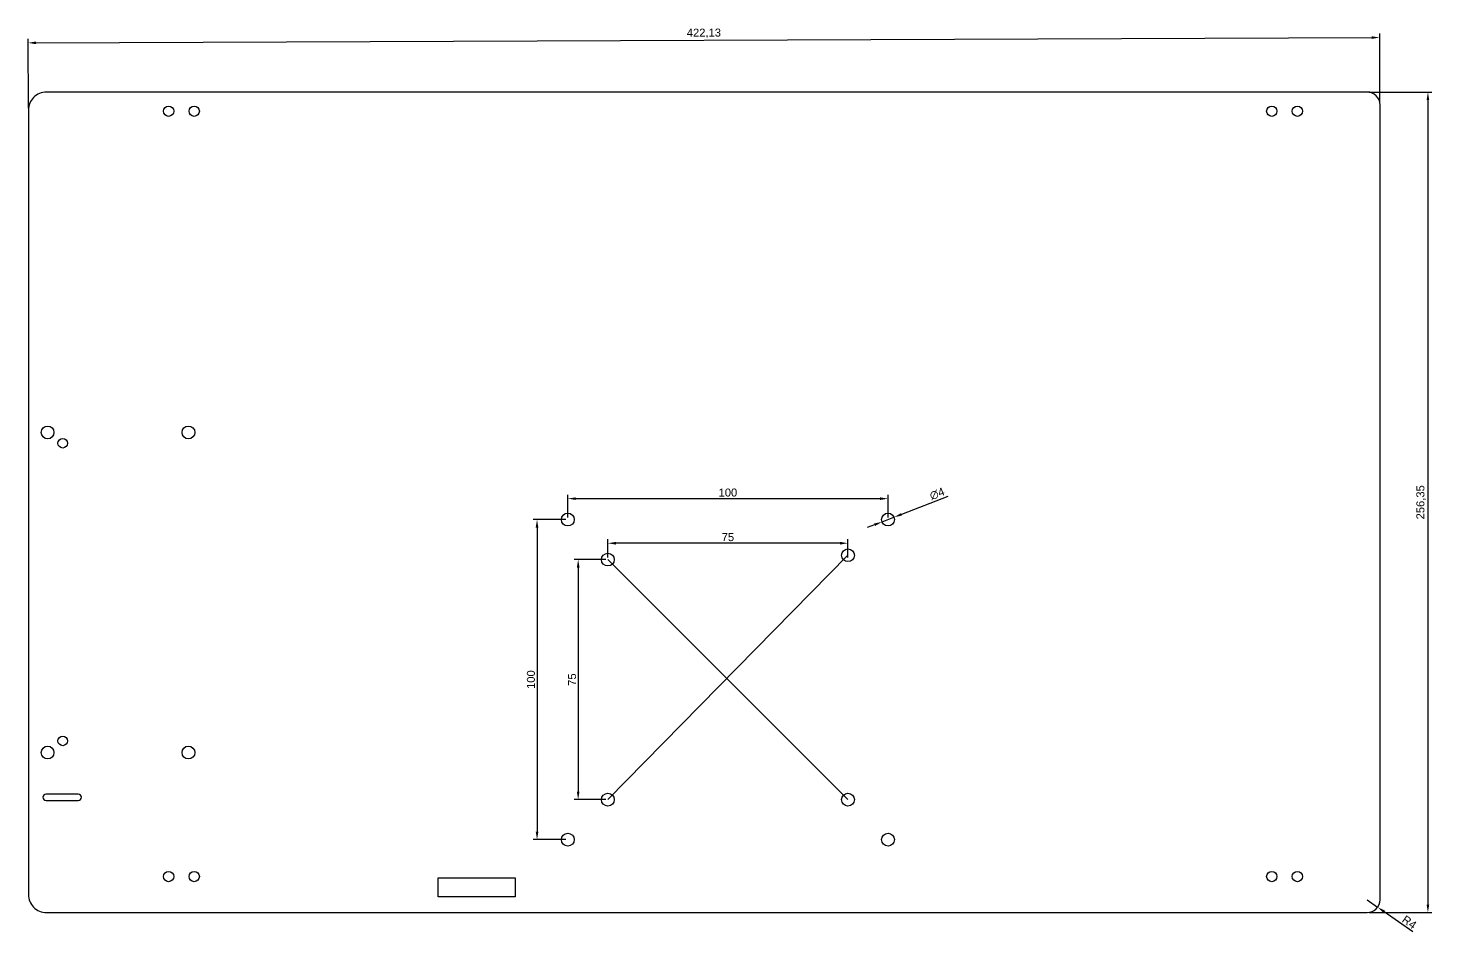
# Model space of a CAD drawing. Header units: millimetres. Extents: x -1635 to 5442, y -1125 to 1353.
# Drawn here: x 5003.2 to 5441.7, y 969.6 to 1252 of the extents above; entities that cross this region are included whole.
import ezdxf

# ---------------------------------------------------------------- set-up
doc = ezdxf.new("R2010")
doc.units = ezdxf.units.MM
doc.styles.get("Standard").update_dxf_attribs({"font": 'arial.ttf'})
doc.dimstyles.new('ISO-25', dxfattribs={"dimtxt": 2.5, "dimasz": 2.5, "dimexe": 1.25, "dimexo": 0.625, "dimtad": 1, "dimtxsty": 'Standard', "dimcen": 2.5, "dimadec": 0, "dimazin": 0, "dimtfac": 1, "dimtmove": 0, "dimatfit": 3, "dimfxl": 1, "dimarcsym": 0})

# ---------------------------------------------------------------- blocks, each defined once
blk = doc.blocks.new('*D28')
at = {"color": 0, "lineweight": -2, "transparency": 16777216}
for p, q in [((5184.31, 1086.59), (5184.31, 1092.32)), ((5259.31, 1086.59), (5259.31, 1092.32)), ((5256.81, 1091.07), (5186.81, 1091.07))]:
    blk.add_line(p, q, dxfattribs=at)
at = {"color": 0, "transparency": 16777216}
for points in [[(5186.81, 1091.48), (5186.81, 1090.65), (5184.31, 1091.07)], [(5256.81, 1091.48), (5256.81, 1090.65), (5259.31, 1091.07)]]:
    blk.add_solid(points, dxfattribs=at)
at = {"layer": 'Defpoints', "color": 0, "transparency": 16777216}
for p in [(5184.31, 1091.07), (5184.31, 1085.96), (5259.31, 1085.96)]:
    blk.add_point(p, dxfattribs=at)
at = {"color": 0, "transparency": 16777216, "insert": (5221.81, 1092.96), "char_height": 2.5, "attachment_point": 5}
blk.add_mtext('75', dxfattribs=at)
blk = doc.blocks.new('*D31')
at = {"color": 0, "lineweight": -2, "transparency": 16777216}
for p, q in [((5171.19, 1098.46), (5160.95, 1098.46)), ((5162.2, 1095.96), (5162.2, 1000.96)), ((5171.19, 998.46), (5160.95, 998.46))]:
    blk.add_line(p, q, dxfattribs=at)
at = {"color": 0, "transparency": 16777216}
for points in [[(5161.78, 1095.96), (5162.62, 1095.96), (5162.2, 1098.46)], [(5161.78, 1000.96), (5162.62, 1000.96), (5162.2, 998.46)]]:
    blk.add_solid(points, dxfattribs=at)
at = {"layer": 'Defpoints', "color": 0, "transparency": 16777216}
for p in [(5171.81, 1098.46), (5162.2, 998.46), (5171.81, 998.46)]:
    blk.add_point(p, dxfattribs=at)
at = {"color": 0, "transparency": 16777216, "insert": (5160.3, 1048.46), "char_height": 2.5, "attachment_point": 5, "rotation": 90}
blk.add_mtext('100', dxfattribs=at)
blk = doc.blocks.new('*D32')
at = {"color": 0, "lineweight": -2, "transparency": 16777216}
for p, q in [((5183.69, 1085.96), (5173.8, 1085.96)), ((5175.05, 1083.46), (5175.05, 1013.46)), ((5183.69, 1010.96), (5173.8, 1010.96))]:
    blk.add_line(p, q, dxfattribs=at)
at = {"color": 0, "transparency": 16777216}
for points in [[(5174.63, 1083.46), (5175.47, 1083.46), (5175.05, 1085.96)], [(5174.63, 1013.46), (5175.47, 1013.46), (5175.05, 1010.96)]]:
    blk.add_solid(points, dxfattribs=at)
at = {"layer": 'Defpoints', "color": 0, "transparency": 16777216}
for p in [(5184.31, 1085.96), (5175.05, 1010.96), (5184.31, 1010.96)]:
    blk.add_point(p, dxfattribs=at)
at = {"color": 0, "transparency": 16777216, "insert": (5173.15, 1048.46), "char_height": 2.5, "attachment_point": 5, "rotation": 90}
blk.add_mtext('75', dxfattribs=at)
blk = doc.blocks.new('*D33')
at = {"color": 0, "lineweight": -2, "transparency": 16777216}
for p, q in [((5290.48, 1105.68), (5276.01, 1100.09)), ((5267.62, 1096.84), (5265.29, 1095.94)), ((5269.95, 1097.74), (5273.68, 1099.18))]:
    blk.add_line(p, q, dxfattribs=at)
at = {"color": 0, "transparency": 16777216}
for points in [[(5275.86, 1100.47), (5276.16, 1099.7), (5273.68, 1099.18)], [(5267.47, 1097.23), (5267.77, 1096.45), (5269.95, 1097.74)]]:
    blk.add_solid(points, dxfattribs=at)
at = {"layer": 'Defpoints', "color": 0, "transparency": 16777216}
for p in [(5269.95, 1097.74), (5273.68, 1099.18)]:
    blk.add_point(p, dxfattribs=at)
at = {"color": 0, "transparency": 16777216, "insert": (5287.15, 1106.51), "char_height": 2.5, "attachment_point": 5, "rotation": 21.1579}
blk.add_mtext('∅4', dxfattribs=at)
blk = doc.blocks.new('*D34')
at = {"color": 0, "lineweight": -2, "transparency": 16777216}
for p, q in [((5171.81, 1099.09), (5171.81, 1106.24)), ((5269.31, 1104.99), (5174.31, 1104.99)), ((5271.81, 1099.09), (5271.81, 1106.24))]:
    blk.add_line(p, q, dxfattribs=at)
at = {"color": 0, "transparency": 16777216}
for points in [[(5174.31, 1105.41), (5174.31, 1104.58), (5171.81, 1104.99)], [(5269.31, 1105.41), (5269.31, 1104.58), (5271.81, 1104.99)]]:
    blk.add_solid(points, dxfattribs=at)
at = {"layer": 'Defpoints', "color": 0, "transparency": 16777216}
for p in [(5171.81, 1104.99), (5171.81, 1098.46), (5271.81, 1098.46)]:
    blk.add_point(p, dxfattribs=at)
at = {"color": 0, "transparency": 16777216, "insert": (5221.81, 1106.89), "char_height": 2.5, "attachment_point": 5}
blk.add_mtext('100', dxfattribs=at)
blk = doc.blocks.new('*D29')
at = {"color": 0, "lineweight": -2, "transparency": 16777216}
for p, q in [((5290.48, 1105.68), (5276.01, 1100.09)), ((5267.62, 1096.84), (5265.29, 1095.94)), ((5269.95, 1097.74), (5273.68, 1099.18))]:
    blk.add_line(p, q, dxfattribs=at)
at = {"color": 0, "transparency": 16777216}
for points in [[(5275.86, 1100.47), (5276.16, 1099.7), (5273.68, 1099.18)], [(5267.47, 1097.23), (5267.77, 1096.45), (5269.95, 1097.74)]]:
    blk.add_solid(points, dxfattribs=at)
at = {"layer": 'Defpoints', "color": 0, "transparency": 16777216}
for p in [(5269.95, 1097.74), (5273.68, 1099.18)]:
    blk.add_point(p, dxfattribs=at)
at = {"color": 0, "transparency": 16777216, "insert": (5287.15, 1106.51), "char_height": 2.5, "attachment_point": 5, "rotation": 21.1579}
blk.add_mtext('∅4', dxfattribs=at)
blk = doc.blocks.new('*D30')
at = {"color": 0, "lineweight": -2, "transparency": 16777216}
for p, q in [((5421.47, 979.68), (5424.73, 977.37)), ((5435.7, 969.63), (5426.78, 975.93))]:
    blk.add_line(p, q, dxfattribs=at)
at = {"color": 0, "transparency": 16777216}
blk.add_solid([(5427.02, 976.27), (5426.54, 975.59), (5424.73, 977.37)], dxfattribs=at)
at = {"layer": 'Defpoints', "color": 0, "transparency": 16777216}
for p in [(5421.47, 979.68), (5424.73, 977.37)]:
    blk.add_point(p, dxfattribs=at)
at = {"color": 0, "transparency": 16777216, "insert": (5434.63, 972.68), "char_height": 2.5, "attachment_point": 5, "rotation": 324.7656}
blk.add_mtext('R4', dxfattribs=at)
blk = doc.blocks.new('*D35')
at = {"color": 0, "lineweight": -2, "transparency": 16777216}
for p, q in [((5425.46, 1228.65), (5425.38, 1250.31)), ((5003.33, 1227), (5003.25, 1248.65)), ((5005.75, 1247.41), (5422.88, 1249.05))]:
    blk.add_line(p, q, dxfattribs=at)
at = {"color": 0, "transparency": 16777216}
for points in [[(5005.75, 1247.83), (5005.76, 1246.99), (5003.25, 1247.4)], [(5422.88, 1249.47), (5422.89, 1248.63), (5425.38, 1249.06)]]:
    blk.add_solid(points, dxfattribs=at)
at = {"layer": 'Defpoints', "color": 0, "transparency": 16777216}
for p in [(5425.38, 1249.06), (5425.47, 1228.03), (5003.34, 1226.37)]:
    blk.add_point(p, dxfattribs=at)
at = {"color": 0, "transparency": 16777216, "insert": (5214.31, 1250.36), "char_height": 2.5, "attachment_point": 5, "rotation": 0.2249}
blk.add_mtext('422,13', dxfattribs=at)
blk = doc.blocks.new('*D36')
at = {"color": 0, "lineweight": -2, "transparency": 16777216}
for p, q in [((5422.09, 1232.03), (5441.68, 1232.03)), ((5440.43, 1229.53), (5440.43, 978.18)), ((5422.09, 975.68), (5441.68, 975.68))]:
    blk.add_line(p, q, dxfattribs=at)
at = {"color": 0, "transparency": 16777216}
for points in [[(5440.01, 1229.53), (5440.84, 1229.53), (5440.43, 1232.03)], [(5440.01, 978.18), (5440.84, 978.18), (5440.43, 975.68)]]:
    blk.add_solid(points, dxfattribs=at)
at = {"layer": 'Defpoints', "color": 0, "transparency": 16777216}
for p in [(5421.47, 1232.03), (5421.47, 975.68), (5440.43, 975.68)]:
    blk.add_point(p, dxfattribs=at)
at = {"color": 0, "transparency": 16777216, "insert": (5438.3, 1103.85), "char_height": 2.5, "attachment_point": 5, "rotation": 90}
blk.add_mtext('256,35', dxfattribs=at)

msp = doc.modelspace()

# ---------------------------------------------------------------- linework, layer by layer
for p, q in [((5259.313, 1087.316), (5184.313, 1010.962)), ((5184.313, 1085.962), (5259.313, 1010.962))]:
    msp.add_line(p, q)
for points in [[(5421.467, 975.678, 0.4142136), (5425.467, 979.678), (5425.467, 1228.028, 0.4142136), (5421.467, 1232.028), (5391.652, 1232.028), (5047.152, 1232.028), (5008.994, 1232.028, 0.4142136), (5003.337, 1226.371), (5003.337, 981.335, 0.4142136), (5008.994, 975.678)], [(5018.895, 1010.688, 1), (5018.895, 1012.688), (5008.895, 1012.688, 1), (5008.895, 1010.688)]]:
    msp.add_lwpolyline(points, format="xyb", close=True)
msp.add_lwpolyline([(5155.352, 986.578), (5155.352, 980.578), (5131.352, 980.578), (5131.352, 986.578)], close=True)
for centre, radius in [((5047.152, 1226.028), 1.6), ((5055.152, 1226.028), 1.6), ((5391.652, 1226.028), 1.6), ((5399.652, 1226.028), 1.6), ((5009.337, 1125.677), 2), ((5053.337, 1125.677), 2), ((5014.078, 1122.318), 1.5), ((5171.813, 1098.462), 2), ((5271.813, 1098.462), 2), ((5184.313, 1085.962), 2), ((5259.313, 1087.316), 2), ((5014.078, 1029.318), 1.5), ((5009.337, 1025.677), 2), ((5053.337, 1025.677), 2), ((5184.313, 1010.962), 2), ((5259.313, 1010.962), 2), ((5171.813, 998.462), 2), ((5271.813, 998.462), 2), ((5047.152, 986.928), 1.6), ((5055.152, 986.928), 1.6), ((5391.652, 986.928), 1.6), ((5399.652, 986.928), 1.6)]:
    msp.add_circle(centre, radius)

# ---------------------------------------------------------------- dimensions: what is measured, and where the dimension line sits
dim = msp.add_aligned_dim(p1=(5003.337, 1226.371), p2=(5425.467, 1228.028), distance=21.031, dimstyle='ISO-25')
dim.commit()
dim.dimension.update_dxf_attribs({"geometry": '*D35', "text_midpoint": (5214.311, 1250.358)})
for base, p1, p2, picture, middle in [((5440.427, 975.678), (5421.467, 1232.028), (5421.467, 975.678), '*D36', (5438.3, 1103.853)), ((5162.201, 998.462), (5171.813, 1098.462), (5171.813, 998.462), '*D31', (5160.299, 1048.462)), ((5175.051, 1010.962), (5184.313, 1085.962), (5184.313, 1010.962), '*D32', (5173.155, 1048.462))]:
    dim = msp.add_linear_dim(base=base, p1=p1, p2=p2, angle=90, dimstyle='ISO-25')
    dim.commit()
    dim.dimension.update_dxf_attribs({"geometry": picture, "text_midpoint": middle})
for base, p1, p2, picture, middle in [((5171.813, 1104.992), (5271.813, 1098.462), (5171.813, 1098.462), '*D34', (5221.813, 1106.894)), ((5184.313, 1091.066), (5259.313, 1085.962), (5184.313, 1085.962), '*D28', (5221.813, 1092.963))]:
    dim = msp.add_linear_dim(base=base, p1=p1, p2=p2, dimstyle='ISO-25')
    dim.commit()
    dim.dimension.update_dxf_attribs({"geometry": picture, "text_midpoint": middle})
for picture in ['*D33', '*D29']:
    dim = msp.add_diameter_dim_2p(p1=(5269.948, 1097.74), p2=(5273.679, 1099.184), dimstyle='ISO-25')
    dim.commit()
    dim.dimension.update_dxf_attribs({"geometry": picture, "text_midpoint": (5287.865, 1104.674), "dimtype": 163})
dim = msp.add_radius_dim(center=(5421.467, 979.678), mpoint=(5424.735, 977.37), dimstyle='ISO-25')
dim.commit()
dim.dimension.update_dxf_attribs({"geometry": '*D30', "text_midpoint": (5433.545, 971.147), "dimtype": 164})

doc.saveas('drawing.dxf')
